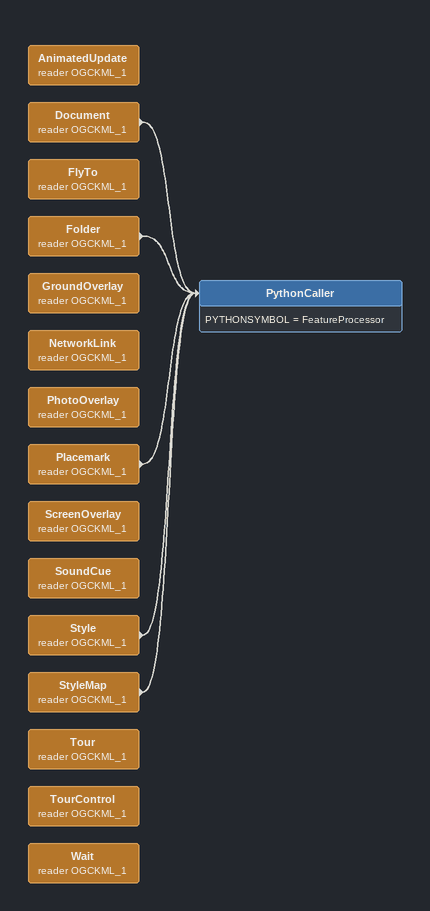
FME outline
AnimatedUpdate (reader OGCKML_1)
Document (reader OGCKML_1)
    -> PythonCaller
FlyTo (reader OGCKML_1)
Folder (reader OGCKML_1)
    -> PythonCaller
GroundOverlay (reader OGCKML_1)
NetworkLink (reader OGCKML_1)
PhotoOverlay (reader OGCKML_1)
Placemark (reader OGCKML_1)
    -> PythonCaller
ScreenOverlay (reader OGCKML_1)
SoundCue (reader OGCKML_1)
Style (reader OGCKML_1)
    -> PythonCaller
StyleMap (reader OGCKML_1)
    -> PythonCaller
PythonCaller
    PYTHONSYMBOL = FeatureProcessor
Tour (reader OGCKML_1)
TourControl (reader OGCKML_1)
Wait (reader OGCKML_1)
